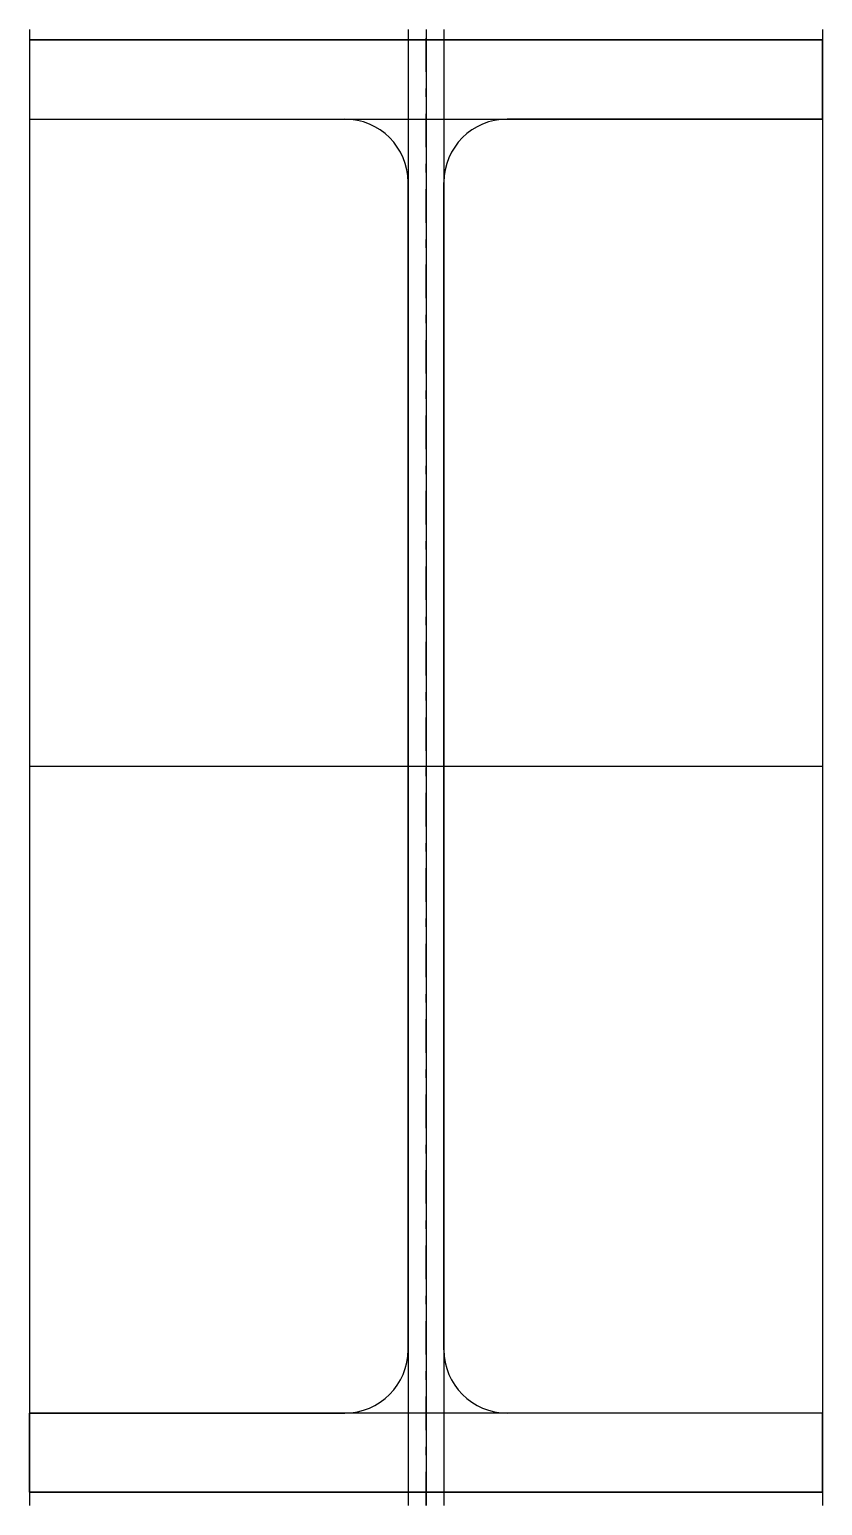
# Model space of a CAD drawing. Extents: x -150 to 150, y -280 to 279.
import ezdxf

# ---------------------------------------------------------------- set-up
doc = ezdxf.new("R2010")
doc.units = 0
doc.linetypes.add('CENTER', pattern=[28.575, 12.7, -6.35, 3.175, -6.35])
doc.layers.get('0').update_dxf_attribs({"linetype": 'CONTINUOUS'})

msp = doc.modelspace()

# ---------------------------------------------------------------- linework, layer by layer
at = {"linetype": 'CONTINUOUS'}
for p, q in [((-150, 278.92), (-150, -280)), ((-150, 275), (150, 275)), ((150, 275), (-150, 275)), ((-150, 275), (-150, 245)), ((150, 275), (-150, 275)), ((-150, 275), (-150, 245)), ((-6.75, 278.92), (-6.75, -280)), ((0, 278.92), (0, -280)), ((6.75, 278.92), (6.75, -280)), ((150, 278.92), (150, -280)), ((150, 245), (150, 275)), ((150, 275), (150, 245)), ((-150, 245), (150, 245)), ((-150, 245), (-30.75, 245)), ((-150, 245), (-30.75, 245)), ((30.75, 245), (150, 245)), ((150, 245), (30.75, 245)), ((-6.75, 221), (-6.75, -221)), ((-6.75, -221), (-6.75, 221)), ((6.75, -221), (6.75, 221)), ((6.75, -221), (6.75, 221)), ((-150, 0), (150, 0)), ((150, -245), (-150, -245)), ((-30.75, -245), (-150, -245)), ((-150, -245), (-150, -275)), ((-150, -275), (-150, -245)), ((-150, -245), (-30.75, -245)), ((150, -245), (30.75, -245)), ((150, -245), (30.75, -245)), ((150, -275), (150, -245)), ((150, -275), (150, -245)), ((150, -275), (-150, -275)), ((-150, -275), (150, -275)), ((150, -275), (-150, -275))]:
    msp.add_line(p, q, dxfattribs=at)
at = {"linetype": 'CENTER'}
for p, q in [((0, -280), (0, 278.92)), ((-150, 0), (150, 0))]:
    msp.add_line(p, q, dxfattribs=at)
at = {"linetype": 'CONTINUOUS'}
for centre, start, end in [((-30.75, 221), 0, 90), ((-30.75, 221), 0, 90), ((30.75, 221), 90, 180), ((30.75, 221), 90, 180), ((-30.75, -221), 270, 0), ((-30.75, -221), 270, 0), ((30.75, -221), 180, 270), ((30.75, -221), 180, 270)]:
    msp.add_arc(centre, 24, start, end, dxfattribs=at)

doc.saveas('drawing.dxf')
